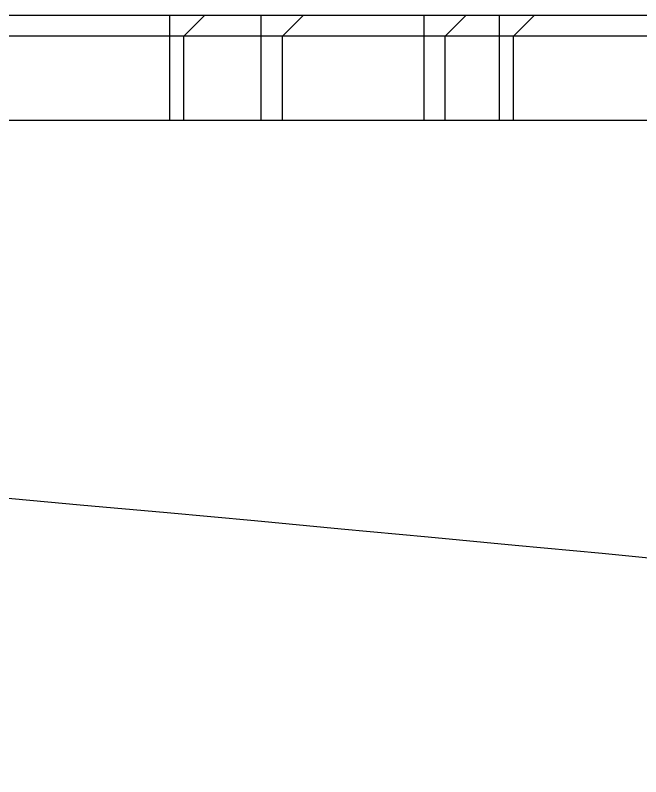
# Model space of a CAD drawing. Header units: inches. Extents: x -64 to 911, y 30 to 355.
# Drawn here: x 795.21 to 804.14, y 126.33 to 137.19 of the extents above; entities that cross this region are included whole.
import ezdxf

# ---------------------------------------------------------------- set-up
doc = ezdxf.new("R2010")
doc.units = ezdxf.units.IN
doc.layers.add('DEFAULT_2', color=8, linetype='Continuous')

msp = doc.modelspace()

# ---------------------------------------------------------------- linework, layer by layer
for p, q in [((515.06, 137.195), (833.356, 137.195)), ((515.06, 135.695), (833.356, 135.695))]:
    msp.add_line(p, q)
msp.add_arc((674.208, -1221.068), 1356.763, 83.263712, 96.736288)
at = {"layer": 'DEFAULT_2'}
for p, q in [((797.421, 135.695), (797.421, 137.195)), ((797.621, 136.895), (797.921, 137.195)), ((798.726, 135.695), (798.726, 137.195)), ((799.326, 137.195), (799.026, 136.895)), ((801.051, 135.695), (801.051, 137.195)), ((801.651, 137.195), (801.351, 136.895)), ((802.126, 135.695), (802.126, 137.195)), ((802.326, 136.895), (802.626, 137.195)), ((809.215, 136.895), (522.326, 136.895)), ((797.621, 135.695), (797.621, 136.895)), ((799.026, 135.695), (799.026, 136.895)), ((801.351, 135.695), (801.351, 136.895)), ((802.326, 135.695), (802.326, 136.895))]:
    msp.add_line(p, q, dxfattribs=at)

doc.saveas('drawing.dxf')
